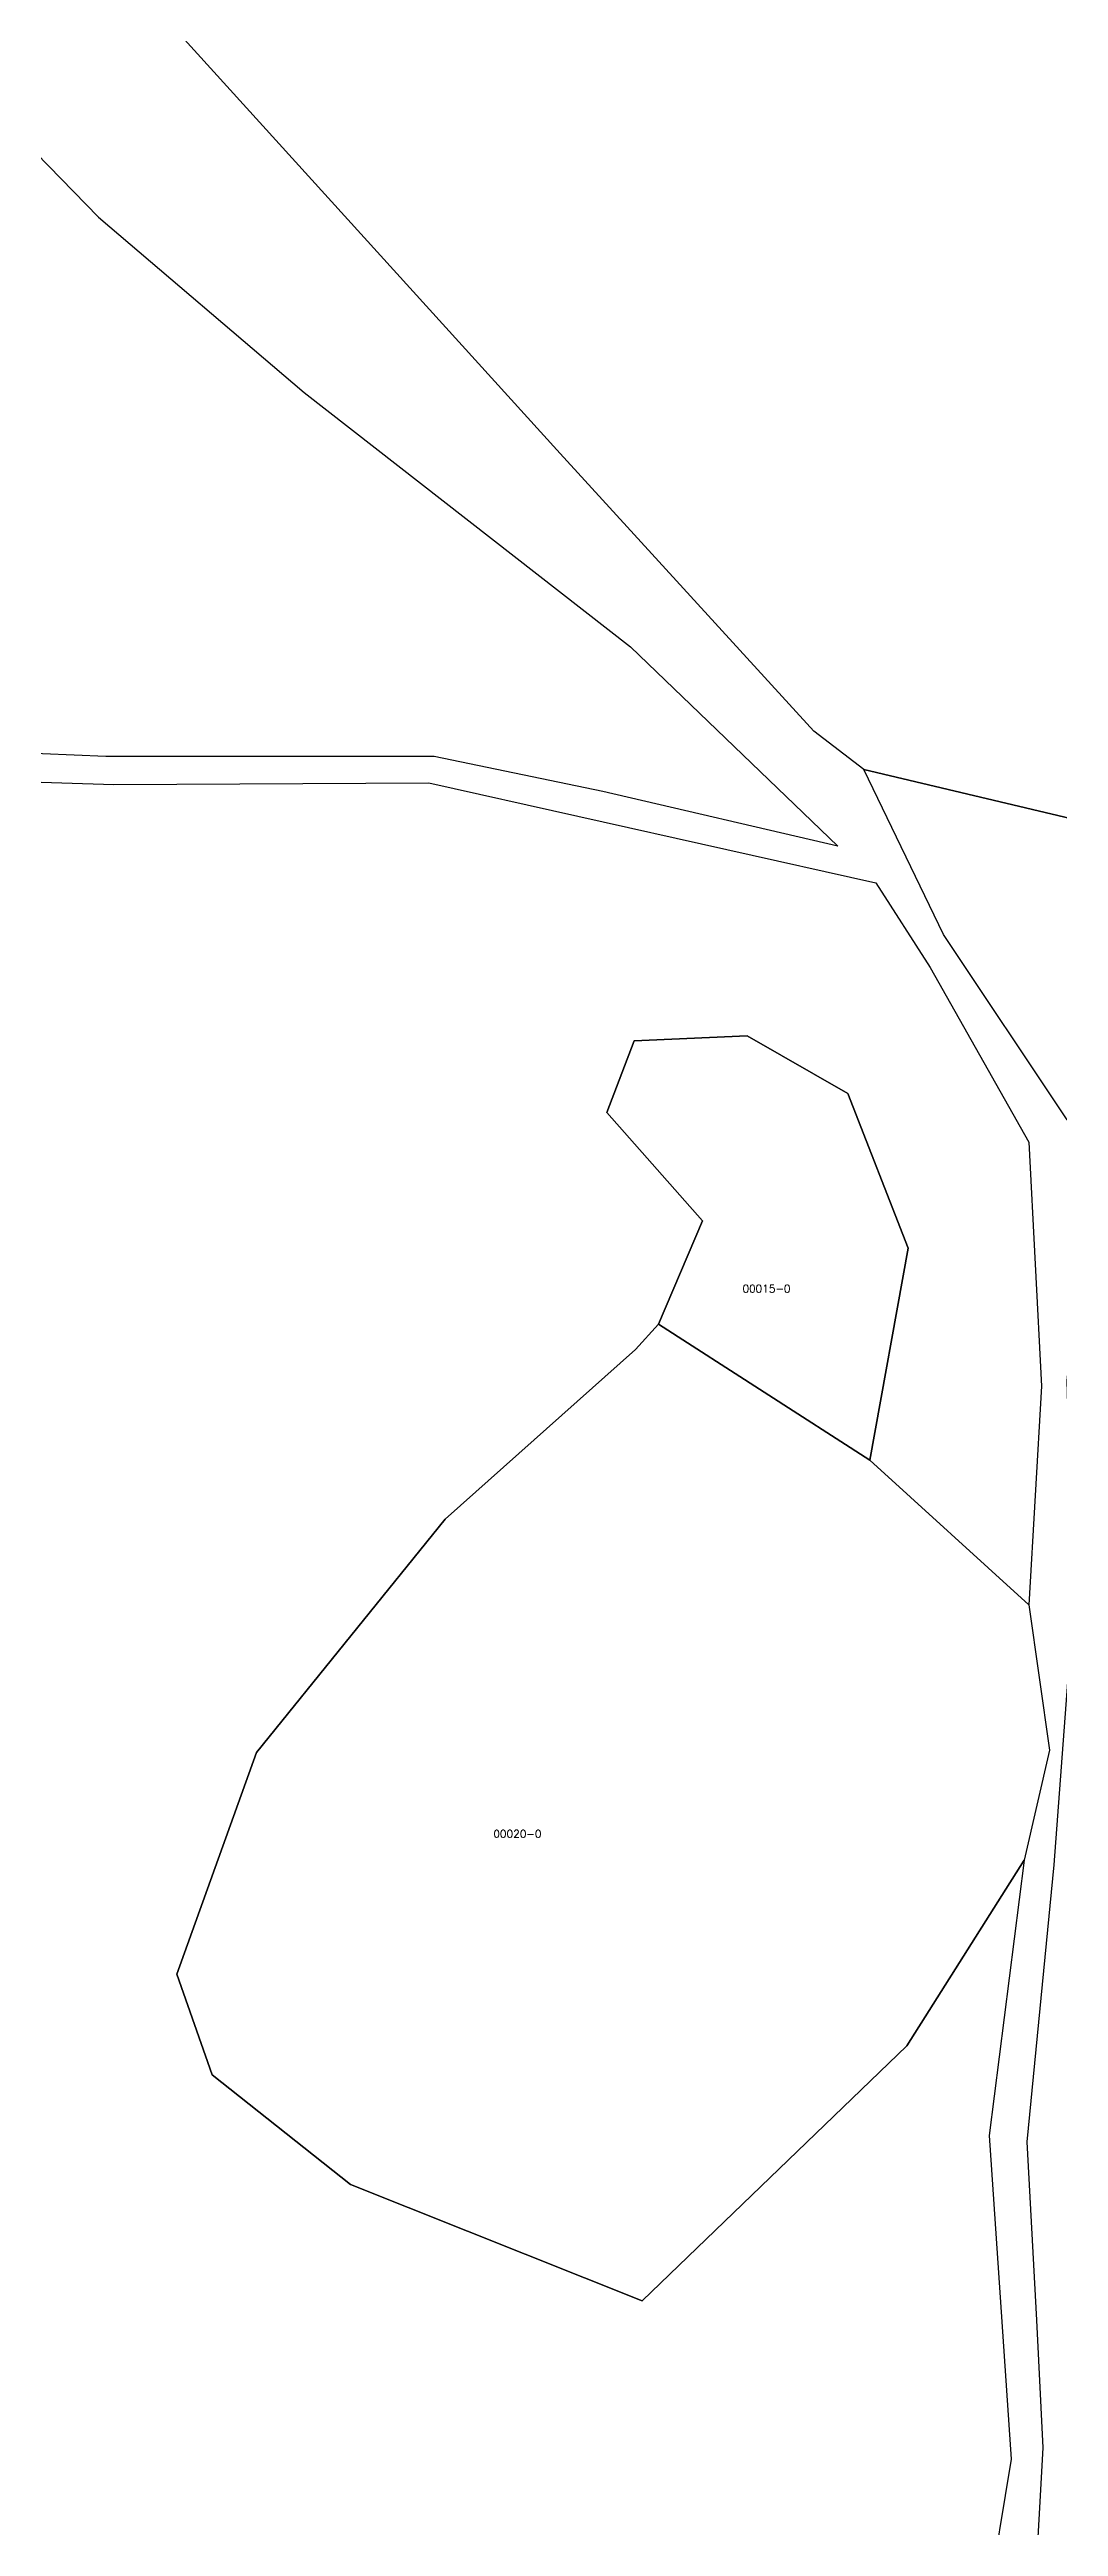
# Model space of a CAD drawing. Header units: metres. Extents: x 7423707 to 7427500, y 4706661 to 4708784.
# Drawn here: x 7424277.6 to 7424408.7, y 4707179.3 to 4707501.4 of the extents above; entities that cross this region are included whole.
import ezdxf

# ---------------------------------------------------------------- set-up
doc = ezdxf.new("R2010")
doc.units = ezdxf.units.M
doc.layers.add('Numrat_Parcelave', color=7, linetype='Continuous')
doc.layers.add('Parcelat_kadastrale2021', color=7, linetype='Continuous')
doc.styles.get("Standard").update_dxf_attribs({"font": 'simplex.shx'})

msp = doc.modelspace()

# ---------------------------------------------------------------- linework, layer by layer
at = {"layer": 'Parcelat_kadastrale2021'}
for points in [[(7424711.79, 4707439.92), (7424546.85, 4707369.03), (7424383.45, 4707407.79), (7424376.96, 4707412.8), (7424343.96, 4707448.92), (7424283.61, 4707515.44)], [(7424259.54, 4707504.66), (7424283.94, 4707479.66), (7424310.68, 4707456.85), (7424353.1, 4707423.75), (7424380.05, 4707397.83), (7424349.49, 4707404.94), (7424327.56, 4707409.49), (7424284.86, 4707409.49), (7424235.44, 4707411.57), (7424197.09, 4707412.19), (7424159.03, 4707422.73), (7424096.68, 4707436.41), (7424062.1, 4707445.52), (7424030.25, 4707450.9), (7424006.2, 4707453.39), (7423978.01, 4707462.51), (7423942.64, 4707471), (7423915.11, 4707474.73), (7423876.14, 4707479.5), (7423837.37, 4707484.27), (7423804.07, 4707489.87), (7423775.71, 4707504.38)], [(7424234.53, 4707407.5), (7424285.91, 4707405.84), (7424326.87, 4707406.06), (7424385.02, 4707393.06), (7424392.07, 4707382.07), (7424404.9, 4707359.32), (7424406.56, 4707327.59), (7424404.9, 4707299.17), (7424384.24, 4707317.98), (7424389.21, 4707345.56), (7424381.34, 4707365.68), (7424368.29, 4707373.15), (7424353.57, 4707372.52), (7424350.04, 4707363.19), (7424362.47, 4707349.09), (7424356.76, 4707335.67), (7424353.77, 4707332.37), (7424329.01, 4707310.3), (7424304.49, 4707279.94), (7424294.13, 4707251.11), (7424298.69, 4707238.04), (7424316.68, 4707223.76), (7424354.62, 4707208.62), (7424389.03, 4707241.8), (7424404.28, 4707265.96), (7424399.72, 4707230.15), (7424402.62, 4707188.05), (7424399.52, 4707169.4)]]:
    msp.add_lwpolyline(points, dxfattribs=at)
for points in [[(7424546.85, 4707369.03), (7424531.01, 4707348.66), (7424503.76, 4707303.17), (7424481.3, 4707319.01), (7424455.15, 4707338.18), (7424409.89, 4707362.26), (7424393.82, 4707386.35), (7424383.45, 4707407.79)], [(7424356.76, 4707335.67), (7424362.47, 4707349.09), (7424350.04, 4707363.19), (7424353.57, 4707372.52), (7424368.29, 4707373.15), (7424381.34, 4707365.68), (7424389.21, 4707345.56), (7424384.24, 4707317.98)], [(7424405.7, 4707170.89), (7424406.77, 4707189.52), (7424405.94, 4707206.11), (7424404.7, 4707229.34), (7424408.21, 4707265.35), (7424410.7, 4707298.93), (7424409.87, 4707328.29), (7424412.57, 4707356.71), (7424441.54, 4707331.18), (7424455.52, 4707314.22), (7424475.51, 4707276.73), (7424494.14, 4707230.02), (7424516.71, 4707186.23), (7424537.64, 4707140.63), (7424544.94, 4707104.52), (7424548.24, 4707077.89), (7424528.32, 4707085.85), (7424497.99, 4707106.55), (7424488.24, 4707112.78), (7424472.81, 4707122.62), (7424451.91, 4707138.96), (7424418.03, 4707161.46)], [(7424404.9, 4707299.17), (7424407.6, 4707280.27), (7424404.28, 4707265.96), (7424389.03, 4707241.8), (7424354.62, 4707208.62), (7424316.68, 4707223.76), (7424298.69, 4707238.04), (7424294.13, 4707251.11), (7424304.49, 4707279.94), (7424329.01, 4707310.3), (7424353.77, 4707332.37), (7424356.76, 4707335.67), (7424384.24, 4707317.98)]]:
    msp.add_lwpolyline(points, close=True, dxfattribs=at)

# ---------------------------------------------------------------- texts
at = {"layer": 'Numrat_Parcelave'}
for s, p in [('00015-0', (7424367.66, 4707339.78)), ('00020-0', (7424335.27, 4707268.88))]:
    msp.add_text(s, height=1, dxfattribs=at).set_placement(p)

doc.saveas('drawing.dxf')
